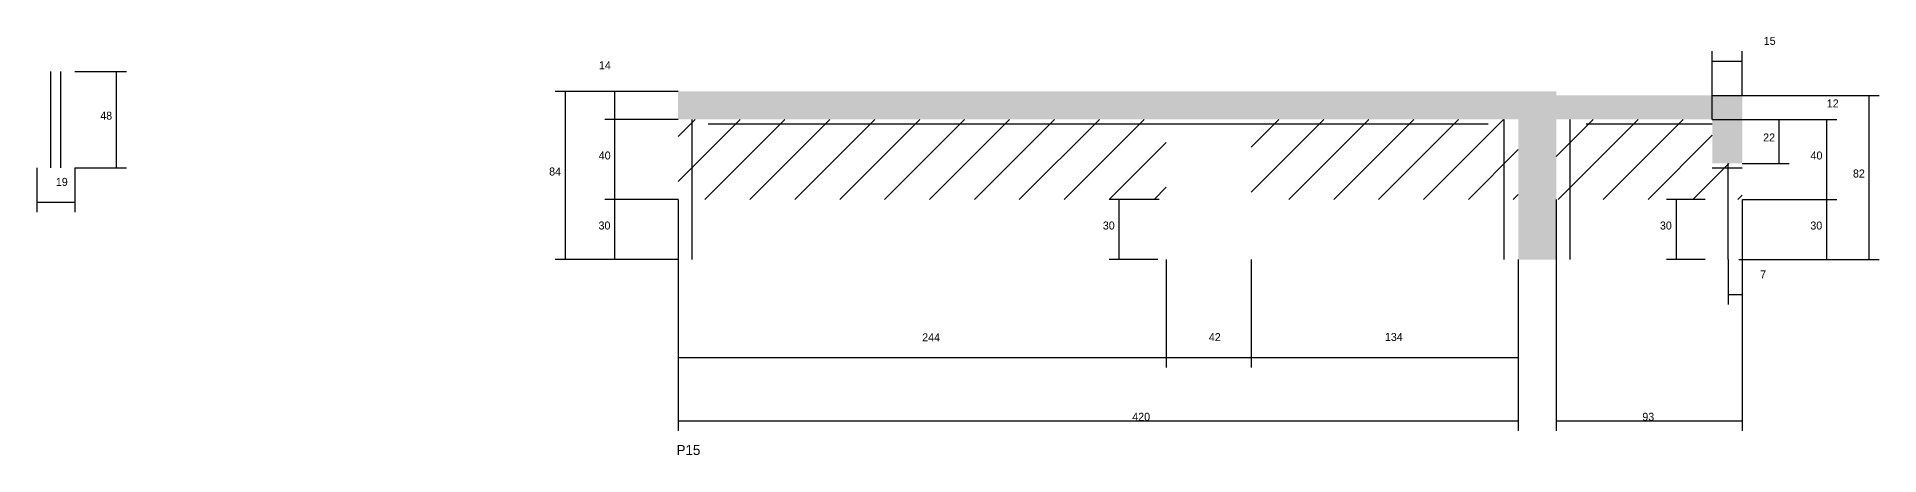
# Model space of a CAD drawing. Header units: metres. Extents: x 129589 to 135216, y 30315 to 31340.
# Drawn here: x 130897 to 131818, y 31131 to 31340 of the extents above; entities that cross this region are included whole.
import ezdxf

# ---------------------------------------------------------------- set-up
doc = ezdxf.new("R2010")
doc.units = ezdxf.units.M
for name, color, linetype in [('COTA', 241, 'Continuous'), ('Hachura', 253, 'Continuous'), ('NOMENCLATURA', 7, 'Continuous'), ('SARR_2.2x7', 40, 'Continuous')]:
    doc.layers.add(name, color=color, linetype=linetype)

msp = doc.modelspace()

# ---------------------------------------------------------------- hatches: boundary and pattern name
at = {"layer": 'COTA'}
h = msp.add_hatch(dxfattribs=at)
h.set_pattern_fill('AR-CONC', scale=0.03)
h.paths.add_polyline_path([(131656.8, 31298.5), (131734.8, 31298.5), (131734.8, 31276.5), (131749.8, 31276.5), (131749.8, 31310.5), (131656.8, 31310.5), (131656.8, 31312.5), (131217.8, 31312.5), (131217.8, 31298.5), (131637.8, 31298.5), (131637.8, 31228.5), (131656.8, 31228.5)])
at = {"layer": 'Hachura'}
h = msp.add_hatch(dxfattribs=at)
h.set_pattern_fill('ANSI31', scale=5)
h.paths.add_polyline_path([(131217.8, 31298.5), (131217.8, 31258.5), (131461.8, 31258.5), (131461.8, 31298.5)])
h = msp.add_hatch(dxfattribs=at)
h.set_pattern_fill('ANSI31', scale=5)
h.paths.add_polyline_path([(131504.3, 31298.5), (131504.3, 31258.5), (131637.8, 31258.5), (131637.8, 31298.5)])
h = msp.add_hatch(dxfattribs=at)
h.set_pattern_fill('ANSI31', scale=5)
h.paths.add_polyline_path([(131749.8, 31258.5), (131749.8, 31276.5), (131734.8, 31276.5), (131734.8, 31298.5), (131656.8, 31298.5), (131656.8, 31258.5)])

# ---------------------------------------------------------------- linework, layer by layer
at = {"layer": 'COTA'}
for p, q in [((131734.8, 31298.5), (131734.8, 31332.7)), ((131749.8, 31310.5), (131749.8, 31332.7)), ((131734.8, 31327.7), (131749.8, 31327.7)), ((130916.2, 31322.4), (130942, 31322.4)), ((130937, 31274.4), (130937, 31322.4)), ((131734.8, 31298.5), (131734.8, 31315.5)), ((131749.8, 31310.5), (131749.8, 31315.5)), ((131217.8, 31312.5), (131156.4, 31312.5)), ((131161.4, 31228.5), (131161.4, 31312.5)), ((131217.8, 31312.5), (131181.2, 31312.5)), ((131186.2, 31298.5), (131186.2, 31312.5)), ((131734.8, 31310.5), (131749.8, 31310.5)), ((131749.8, 31310.5), (131818.2, 31310.5)), ((131813.2, 31228.5), (131813.2, 31310.5)), ((131217.8, 31298.5), (131181.2, 31298.5)), ((131217.8, 31298.5), (131181.2, 31298.5)), ((131186.2, 31258.5), (131186.2, 31298.5)), ((131734.8, 31298.5), (131797, 31298.5)), ((131734.8, 31298.5), (131773.2, 31298.5)), ((131768.2, 31276.5), (131768.2, 31298.5)), ((131792, 31258.5), (131792, 31298.5)), ((130897.2, 31274.4), (130897.2, 31252.2)), ((130916.2, 31274.4), (130942, 31274.4)), ((130916.2, 31274.4), (130916.2, 31252.2)), ((131749.8, 31276.5), (131773.2, 31276.5)), ((130897.2, 31257.2), (130916.2, 31257.2)), ((131217.8, 31258.5), (131181.2, 31258.5)), ((131217.8, 31258.5), (131181.2, 31258.5)), ((131186.2, 31228.5), (131186.2, 31258.5)), ((131217.8, 31258.5), (131217.8, 31142.9)), ((131458.3, 31258.5), (131433.3, 31258.5)), ((131438.3, 31228.5), (131438.3, 31258.5)), ((131656.8, 31258.5), (131656.8, 31142.9)), ((131731.3, 31258.5), (131711.9, 31258.5)), ((131716.9, 31228.5), (131716.9, 31258.5)), ((131749.8, 31258.5), (131749.8, 31142.9)), ((131749.9, 31258.5), (131797, 31258.5)), ((131749.9, 31258.5), (131797, 31258.5)), ((131792, 31228.5), (131792, 31258.5)), ((131217.8, 31228.5), (131156.4, 31228.5)), ((131217.8, 31228.5), (131181.2, 31228.5)), ((131217.8, 31228.5), (131217.8, 31174.6)), ((131457.6, 31228.5), (131433.3, 31228.5)), ((131461.8, 31228.5), (131461.8, 31174.6)), ((131461.8, 31228.5), (131461.8, 31174.6)), ((131504.3, 31228.5), (131504.3, 31174.6)), ((131504.3, 31228.5), (131504.3, 31174.6)), ((131637.8, 31228.5), (131637.8, 31142.9)), ((131637.8, 31228.5), (131637.8, 31174.6)), ((131731.3, 31228.5), (131711.9, 31228.5)), ((131742.8, 31228.5), (131742.8, 31206)), ((131748.1, 31228.5), (131818.2, 31228.5)), ((131748.1, 31228.5), (131797, 31228.5)), ((131749.8, 31228.5), (131749.8, 31206)), ((131742.8, 31211), (131749.8, 31211)), ((131217.8, 31179.6), (131461.8, 31179.6)), ((131461.8, 31179.6), (131504.3, 31179.6)), ((131504.3, 31179.6), (131637.8, 31179.6)), ((131217.8, 31147.9), (131637.8, 31147.9)), ((131656.8, 31147.9), (131749.8, 31147.9))]:
    msp.add_line(p, q, dxfattribs=at)
at = {"layer": 'SARR_2.2x7'}
for p, q in [((130904.2, 31274.4), (130904.2, 31322.4)), ((130909.2, 31274.4), (130909.2, 31322.4)), ((131224.8, 31258.5), (131224.8, 31298.5)), ((131232.8, 31296.3), (131461.8, 31296.3)), ((131461.8, 31296.3), (131504.3, 31296.3)), ((131504.3, 31296.3), (131622.8, 31296.3)), ((131630.8, 31258.5), (131630.8, 31298.5)), ((131663.8, 31258.5), (131663.8, 31298.5)), ((131671.8, 31296.3), (131734.8, 31296.3)), ((131734.8, 31274.3), (131749.8, 31274.3)), ((131742.8, 31258.5), (131742.8, 31276.5)), ((131224.8, 31228.5), (131224.8, 31258.5)), ((131630.8, 31228.5), (131630.8, 31258.5)), ((131663.8, 31228.5), (131663.8, 31258.5)), ((131742.8, 31228.5), (131742.8, 31258.5))]:
    msp.add_line(p, q, dxfattribs=at)

# ---------------------------------------------------------------- texts
at = {"layer": 'COTA'}
for s, p in [('15', (131760.5, 31335.8)), ('14', (131178.2, 31323.6)), ('12', (131792, 31304.5)), ('48', (130928.9, 31298.4)), ('22', (131760.2, 31287.5)), ('40', (131178.1, 31278.5)), ('40', (131783.9, 31278.5)), ('19', (130906.7, 31265.3)), ('84', (131153.3, 31270.5)), ('82', (131805.1, 31269.5)), ('30', (131178, 31243.5)), ('30', (131430.1, 31243.5)), ('30', (131708.6, 31243.5)), ('30', (131783.8, 31243.5)), ('7', (131758.7, 31219.1)), ('244', (131339.8, 31187.6)), ('42', (131483.1, 31187.7)), ('134', (131571.1, 31187.8)), ('420', (131444.8, 31147.9)), ('93', (131699.8, 31147.9))]:
    msp.add_text(s, height=4, dxfattribs=at).set_placement(p)
at = {"layer": 'NOMENCLATURA'}
msp.add_text('P15', height=5, dxfattribs=at).set_placement((131217, 31130.8))

doc.saveas('drawing.dxf')
